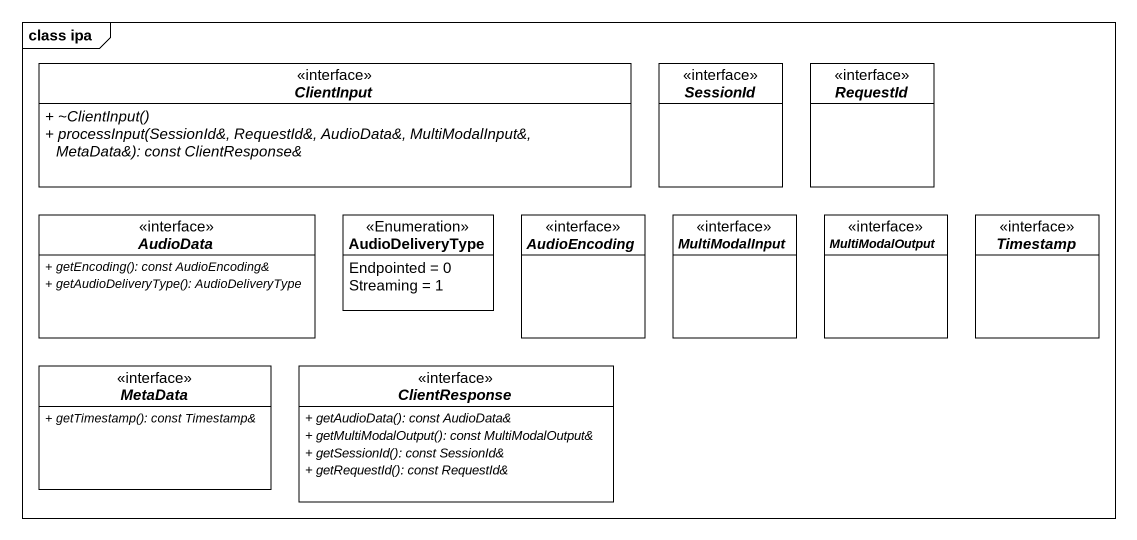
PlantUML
@startuml
mainframe class ipa
hide circle
hide empty members
skinparam classAttributeIconSize 0
interface ClientInput {
  {abstract} + ~ClientInput()
  {abstract} + processInput(SessionId&, RequestId&, AudioData&, MultiModalInput&, MetaData&): const ClientResponse&
}
interface SessionId
interface RequestId
interface AudioData {
  {abstract} + getEncoding(): const AudioEncoding&
  {abstract} + getAudioDeliveryType(): AudioDeliveryType
}
enum AudioDeliveryType <<Enumeration>> {
  Endpointed = 0
  Streaming = 1
}
interface AudioEncoding
interface MultiModalInput
interface MultiModalOutput
interface Timestamp
interface MetaData {
  {abstract} + getTimestamp(): const Timestamp&
}
interface ClientResponse {
  {abstract} + getAudioData(): const AudioData&
  {abstract} + getMultiModalOutput(): const MultiModalOutput&
  {abstract} + getSessionId(): const SessionId&
  {abstract} + getRequestId(): const RequestId&
}
@enduml
